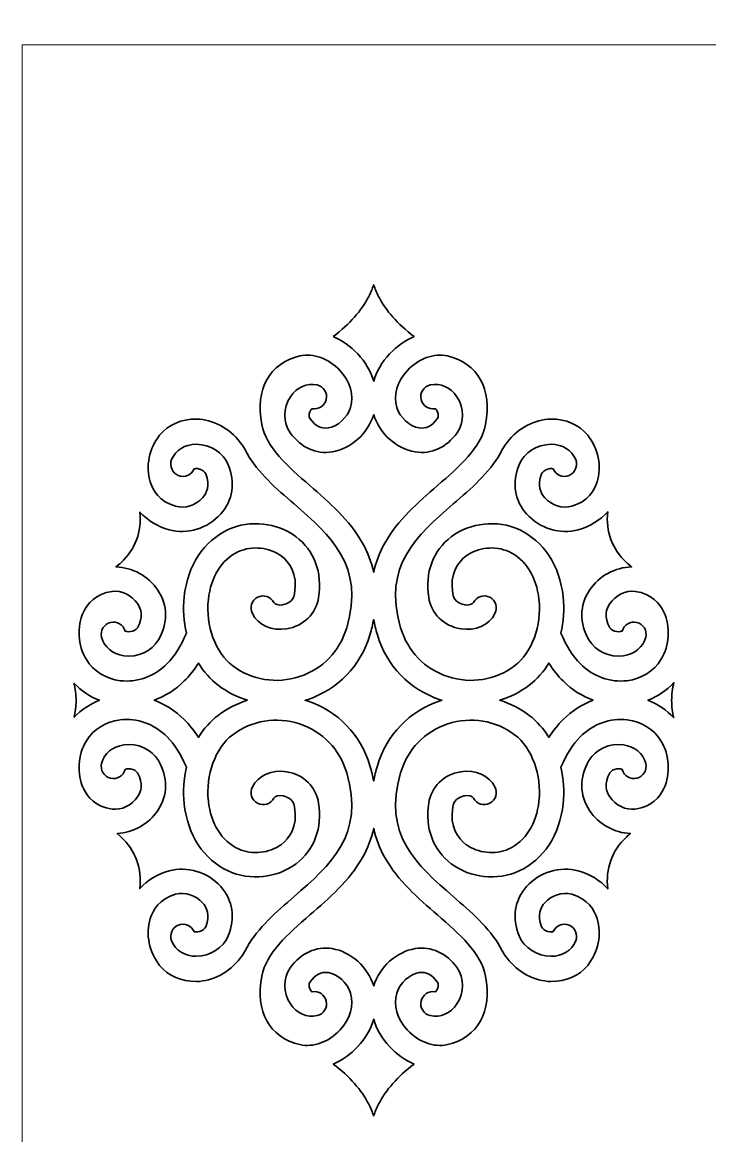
# Model space of a CAD drawing. Header units: centimetres. Extents: x -24.1 to 27.6, y -9.6 to 15.5.
# Drawn here: x -11.94 to -7.44, y -3.91 to 3.38 of the extents above; entities that cross this region are included whole.
import ezdxf

# ---------------------------------------------------------------- set-up
doc = ezdxf.new("R2010")
doc.units = ezdxf.units.CM
doc.header["$MEASUREMENT"] = 0
doc.layers.add('Camada 1', color=7, linetype='Continuous')

msp = doc.modelspace()

# ---------------------------------------------------------------- linework, layer by layer
at = {"layer": 'Camada 1', "color": 250, "lineweight": 20}
msp.add_open_spline([(-7.34792, 3.23666), (-7.34792, 3.23666), (-6.05214, 10.0814), (-6.05214, 10.0814), (-6.05214, 10.0814), (-3.92557, 10.0814), (-2.74987, 5.36324), (-2.74987, 3.23666), (-2.74987, 3.23666), (-2.74987, 3.5324), (-2.6865, 5.13202), (-2.63397, 5.41061), (-2.63397, 5.41061), (-2.63397, 5.41061), (-3.03812, 5.73534), (-3.03812, 5.73534), (-3.03812, 5.73534), (-3.03812, 5.73534), (-2.47724, 6.04336), (-2.47724, 6.04336), (-2.47724, 6.04336), (-2.47724, 6.04336), (-3.32936, 6.75685), (-3.32936, 6.75685), (-3.32936, 6.75685), (-3.32936, 6.75685), (-2.07577, 7.17177), (-2.07577, 7.17177), (-2.07577, 7.17177), (-2.07577, 7.17177), (-2.96756, 8.04108), (-2.96756, 8.04108), (-2.96756, 8.04108), (-2.96756, 8.04108), (-1.72095, 7.9006), (-1.72095, 7.9006), (-1.72095, 7.9006), (-1.72095, 7.9006), (-2.47804, 8.78782), (-2.47804, 8.78782), (-2.47804, 8.78782), (-2.47804, 8.78782), (-1.33304, 8.50844), (-1.33304, 8.50844), (-1.33304, 8.50844), (-1.33304, 8.50844), (-1.87521, 9.42609), (-1.87521, 9.42609), (-1.87521, 9.42609), (-1.87521, 9.42609), (-0.94903, 8.94964), (-0.94903, 8.94964), (-0.94903, 8.94964), (-0.94903, 8.94964), (-0.86617, 10.10894), (-0.86617, 10.10894), (-0.86617, 10.10894), (-0.86617, 10.10894), (-0.46195, 9.30386), (-0.46195, 9.30386), (-0.46195, 9.30386), (-0.46195, 9.30386), (-0.05773, 10.10894), (-0.05773, 10.10894), (-0.05773, 10.10894), (-0.05773, 10.10894), (0.02093, 8.9571), (0.02093, 8.9571), (0.02093, 8.9571), (0.02093, 8.9571), (0.95132, 9.42609), (0.95132, 9.42609), (0.95132, 9.42609), (0.95132, 9.42609), (0.40828, 8.51509), (0.40828, 8.51509), (0.40828, 8.51509), (0.40828, 8.51509), (1.55415, 8.78782), (1.55415, 8.78782), (1.55415, 8.78782), (1.55415, 8.78782), (0.82048, 7.8571), (0.82048, 7.8571), (0.82048, 7.8571), (0.82048, 7.8571), (2.06155, 7.94574), (2.06155, 7.94574), (2.06155, 7.94574), (2.06155, 7.94574), (1.24188, 6.93184), (1.24188, 6.93184), (1.24188, 6.93184), (1.24188, 6.93184), (2.21478, 6.88794), (2.21478, 6.88794), (2.21478, 6.88794), (2.21478, 6.88794), (1.57013, 5.95037), (1.57013, 5.95037), (1.57013, 5.95037), (1.57013, 5.95037), (2.0606, 5.74725), (2.0606, 5.74725), (2.0606, 5.74725), (2.0606, 5.74725), (1.71006, 5.4106), (1.71006, 5.4106), (1.71006, 5.4106), (1.7626, 5.13201), (1.75083, 3.53239), (1.75083, 3.23666), (1.75083, 3.23666), (1.75083, 5.36324), (2.92652, 10.0814), (5.05309, 10.0814), (5.05309, 10.0814), (5.05309, 10.0814), (6.34888, 3.23666), (6.34888, 3.23666), (6.34888, 3.23666), (6.34888, 3.23666), (10.94692, 3.23666), (10.94692, 3.23666), (10.94692, 3.23666), (10.94692, 3.23666), (10.94692, -5.77201), (10.94692, -5.77201), (10.94692, -5.77201), (10.94692, -5.77201), (6.34888, -5.77201), (6.34888, -5.77201), (6.34888, -5.77201), (6.34888, -5.77201), (5.88522, -6.68833), (5.88522, -6.68833), (5.88522, -6.68833), (5.88522, -6.68833), (2.3218, -6.68833), (2.3218, -6.68833), (2.3218, -6.68833), (2.3218, -6.68833), (1.75446, -5.77201), (1.75446, -5.77201), (1.75446, -5.77201), (1.75446, -5.77201), (2.92312, -7.69727), (2.92312, -7.69727), (2.92312, -7.69727), (2.92312, -7.69727), (4.09178, -9.6225), (4.09178, -9.6225), (4.09178, -9.6225), (4.09178, -9.6225), (-4.9169, -9.6225), (-4.9169, -9.6225), (-4.9169, -9.6225), (-4.9169, -9.6225), (-3.83339, -7.69726), (-3.83339, -7.69726), (-3.83339, -7.69726), (-3.83339, -7.69726), (-2.74987, -5.77201), (-2.74987, -5.77201), (-2.74987, -5.77201), (-2.74987, -5.77201), (-3.31721, -6.68833), (-3.31721, -6.68833), (-3.31721, -6.68833), (-3.31721, -6.68833), (-6.88063, -6.68833), (-6.88063, -6.68833), (-6.88063, -6.68833), (-6.88063, -6.68833), (-7.34429, -5.77201), (-7.34429, -5.77201), (-7.34429, -5.77201), (-7.34429, -5.77201), (-11.94234, -5.77201), (-11.94234, -5.77201), (-11.94234, -5.77201), (-11.94234, -5.77201), (-11.94234, 3.23666), (-11.94234, 3.23666), (-11.94234, 3.23666), (-11.94234, 3.23666), (-7.34792, 3.23666), (-7.34792, 3.23666)], degree=3, knots=[0, 0, 0, 0, 0.0208333, 0.0208333, 0.0208333, 0.0208333, 0.0416667, 0.0416667, 0.0416667, 0.0416667, 0.0625, 0.0625, 0.0625, 0.0625, 0.0833333, 0.0833333, 0.0833333, 0.0833333, 0.1041667, 0.1041667, 0.1041667, 0.1041667, 0.125, 0.125, 0.125, 0.125, 0.1458333, 0.1458333, 0.1458333, 0.1458333, 0.1666667, 0.1666667, 0.1666667, 0.1666667, 0.1875, 0.1875, 0.1875, 0.1875, 0.2083333, 0.2083333, 0.2083333, 0.2083333, 0.2291667, 0.2291667, 0.2291667, 0.2291667, 0.25, 0.25, 0.25, 0.25, 0.2708333, 0.2708333, 0.2708333, 0.2708333, 0.2916667, 0.2916667, 0.2916667, 0.2916667, 0.3125, 0.3125, 0.3125, 0.3125, 0.3333333, 0.3333333, 0.3333333, 0.3333333, 0.3541667, 0.3541667, 0.3541667, 0.3541667, 0.375, 0.375, 0.375, 0.375, 0.3958333, 0.3958333, 0.3958333, 0.3958333, 0.4166667, 0.4166667, 0.4166667, 0.4166667, 0.4375, 0.4375, 0.4375, 0.4375, 0.4583333, 0.4583333, 0.4583333, 0.4583333, 0.4791667, 0.4791667, 0.4791667, 0.4791667, 0.5, 0.5, 0.5, 0.5, 0.5208333, 0.5208333, 0.5208333, 0.5208333, 0.5416667, 0.5416667, 0.5416667, 0.5416667, 0.5625, 0.5625, 0.5625, 0.5625, 0.5833333, 0.5833333, 0.5833333, 0.5833333, 0.6041667, 0.6041667, 0.6041667, 0.6041667, 0.625, 0.625, 0.625, 0.625, 0.6458333, 0.6458333, 0.6458333, 0.6458333, 0.6666667, 0.6666667, 0.6666667, 0.6666667, 0.6875, 0.6875, 0.6875, 0.6875, 0.7083333, 0.7083333, 0.7083333, 0.7083333, 0.7291667, 0.7291667, 0.7291667, 0.7291667, 0.75, 0.75, 0.75, 0.75, 0.7708333, 0.7708333, 0.7708333, 0.7708333, 0.7916667, 0.7916667, 0.7916667, 0.7916667, 0.8125, 0.8125, 0.8125, 0.8125, 0.8333333, 0.8333333, 0.8333333, 0.8333333, 0.8541667, 0.8541667, 0.8541667, 0.8541667, 0.875, 0.875, 0.875, 0.875, 0.8958333, 0.8958333, 0.8958333, 0.8958333, 0.9166667, 0.9166667, 0.9166667, 0.9166667, 0.9375, 0.9375, 0.9375, 0.9375, 0.9583333, 0.9583333, 0.9583333, 0.9583333, 1, 1, 1, 1], dxfattribs=at)
at = {"layer": 'Camada 1', "color": 250, "lineweight": 35}
for points, knots in [([(-9.90427, 1.32476), (-9.79689, 1.40691), (-9.71921, 1.4945), (-9.67246, 1.58646), (-9.67246, 1.58646), (-9.65952, 1.61189), (-9.64885, 1.6379), (-9.63996, 1.66418), (-9.63996, 1.66418), (-9.63107, 1.6379), (-9.62039, 1.61189), (-9.60745, 1.58646), (-9.60745, 1.58646), (-9.56071, 1.4945), (-9.48302, 1.40691), (-9.37564, 1.32476), (-9.37564, 1.32476), (-9.43389, 1.29902), (-9.48864, 1.26053), (-9.53539, 1.21035), (-9.53539, 1.21035), (-9.58572, 1.15635), (-9.62096, 1.09487), (-9.63996, 1.03094), (-9.63996, 1.03094), (-9.65896, 1.09487), (-9.69421, 1.15635), (-9.74452, 1.21035), (-9.74452, 1.21035), (-9.79126, 1.26053), (-9.84603, 1.29902), (-9.90427, 1.32476)], [0, 0, 0, 0, 0.1111111, 0.1111111, 0.1111111, 0.1111111, 0.2222222, 0.2222222, 0.2222222, 0.2222222, 0.3333333, 0.3333333, 0.3333333, 0.3333333, 0.4444444, 0.4444444, 0.4444444, 0.4444444, 0.5555556, 0.5555556, 0.5555556, 0.5555556, 0.6666667, 0.6666667, 0.6666667, 0.6666667, 0.7777778, 0.7777778, 0.7777778, 0.7777778, 1, 1, 1, 1]), ([(-9.86102, 1.10178), (-9.79331, 1.02912), (-9.76748, 0.93851), (-9.79193, 0.85943), (-9.79193, 0.85943), (-9.81249, 0.79292), (-9.87492, 0.73521), (-9.93715, 0.72518), (-9.93715, 0.72518), (-9.98257, 0.71786), (-10.0228, 0.73821), (-10.05664, 0.78567), (-10.05664, 0.78567), (-10.06646, 0.79944), (-10.06247, 0.81759), (-10.06032, 0.82478), (-10.06032, 0.82478), (-10.05569, 0.84009), (-10.04721, 0.84877), (-10.04332, 0.85132), (-10.04332, 0.85132), (-10.00131, 0.84329), (-9.96022, 0.87002), (-9.95075, 0.91208), (-9.95075, 0.91208), (-9.94113, 0.95494), (-9.96806, 0.99757), (-10.01095, 1.00723), (-10.01095, 1.00723), (-10.07678, 1.02202), (-10.14358, 0.99221), (-10.18529, 0.92937), (-10.18529, 0.92937), (-10.23418, 0.85578), (-10.23455, 0.76088), (-10.18629, 0.69322), (-10.18629, 0.69322), (-10.11741, 0.5966), (-10.01736, 0.55093), (-9.91181, 0.56795), (-9.91181, 0.56795), (-9.79024, 0.58754), (-9.67853, 0.68784), (-9.63996, 0.81194), (-9.63996, 0.81194), (-9.60139, 0.68784), (-9.48967, 0.58754), (-9.3681, 0.56795), (-9.3681, 0.56795), (-9.26256, 0.55093), (-9.16251, 0.5966), (-9.09362, 0.69322), (-9.09362, 0.69322), (-9.04537, 0.76088), (-9.04572, 0.85578), (-9.09462, 0.92937), (-9.09462, 0.92937), (-9.13634, 0.99221), (-9.20314, 1.02202), (-9.26896, 1.00723), (-9.26896, 1.00723), (-9.31186, 0.99757), (-9.33879, 0.95494), (-9.32916, 0.91208), (-9.32916, 0.91208), (-9.3197, 0.87002), (-9.2786, 0.84329), (-9.23659, 0.85132), (-9.23659, 0.85132), (-9.23271, 0.84877), (-9.22423, 0.84009), (-9.21959, 0.82478), (-9.21959, 0.82478), (-9.21744, 0.81759), (-9.21346, 0.79944), (-9.22328, 0.78567), (-9.22328, 0.78567), (-9.25713, 0.73821), (-9.29734, 0.71786), (-9.34276, 0.72518), (-9.34276, 0.72518), (-9.40499, 0.73521), (-9.46741, 0.79292), (-9.48799, 0.85943), (-9.48799, 0.85943), (-9.51243, 0.93851), (-9.4866, 1.02912), (-9.41889, 1.10178), (-9.41889, 1.10178), (-9.34617, 1.17982), (-9.24346, 1.21724), (-9.15726, 1.19712), (-9.15726, 1.19712), (-8.95695, 1.15036), (-8.86091, 0.97846), (-8.90654, 0.74843), (-8.90654, 0.74843), (-8.93718, 0.59415), (-9.07569, 0.47413), (-9.22234, 0.34708), (-9.22234, 0.34708), (-9.34952, 0.23685), (-9.48107, 0.1229), (-9.56654, -0.02916), (-9.56654, -0.02916), (-9.60108, -0.09061), (-9.62539, -0.15436), (-9.63996, -0.22068), (-9.63996, -0.22068), (-9.65452, -0.15436), (-9.67885, -0.09061), (-9.71338, -0.02916), (-9.71338, -0.02916), (-9.79885, 0.1229), (-9.93038, 0.23685), (-10.05757, 0.34708), (-10.05757, 0.34708), (-10.20423, 0.47413), (-10.34273, 0.59415), (-10.37338, 0.74843), (-10.37338, 0.74843), (-10.419, 0.97846), (-10.32296, 1.15036), (-10.12266, 1.19712), (-10.12266, 1.19712), (-10.03644, 1.21724), (-9.93374, 1.17982), (-9.86102, 1.10178)], [0, 0, 0, 0, 0.030303, 0.030303, 0.030303, 0.030303, 0.0606061, 0.0606061, 0.0606061, 0.0606061, 0.0909091, 0.0909091, 0.0909091, 0.0909091, 0.1212121, 0.1212121, 0.1212121, 0.1212121, 0.1515152, 0.1515152, 0.1515152, 0.1515152, 0.1818182, 0.1818182, 0.1818182, 0.1818182, 0.2121212, 0.2121212, 0.2121212, 0.2121212, 0.2424242, 0.2424242, 0.2424242, 0.2424242, 0.2727273, 0.2727273, 0.2727273, 0.2727273, 0.3030303, 0.3030303, 0.3030303, 0.3030303, 0.3333333, 0.3333333, 0.3333333, 0.3333333, 0.3636364, 0.3636364, 0.3636364, 0.3636364, 0.3939394, 0.3939394, 0.3939394, 0.3939394, 0.4242424, 0.4242424, 0.4242424, 0.4242424, 0.4545455, 0.4545455, 0.4545455, 0.4545455, 0.4848485, 0.4848485, 0.4848485, 0.4848485, 0.5151515, 0.5151515, 0.5151515, 0.5151515, 0.5454545, 0.5454545, 0.5454545, 0.5454545, 0.5757576, 0.5757576, 0.5757576, 0.5757576, 0.6060606, 0.6060606, 0.6060606, 0.6060606, 0.6363636, 0.6363636, 0.6363636, 0.6363636, 0.6666667, 0.6666667, 0.6666667, 0.6666667, 0.6969697, 0.6969697, 0.6969697, 0.6969697, 0.7272727, 0.7272727, 0.7272727, 0.7272727, 0.7575758, 0.7575758, 0.7575758, 0.7575758, 0.7878788, 0.7878788, 0.7878788, 0.7878788, 0.8181818, 0.8181818, 0.8181818, 0.8181818, 0.8484848, 0.8484848, 0.8484848, 0.8484848, 0.8787879, 0.8787879, 0.8787879, 0.8787879, 0.9090909, 0.9090909, 0.9090909, 0.9090909, 0.9393939, 0.9393939, 0.9393939, 0.9393939, 1, 1, 1, 1]), ([(-11.42239, -0.64609), (-11.40578, -0.71185), (-11.35147, -0.75742), (-11.27705, -0.76796), (-11.27705, -0.76796), (-11.18654, -0.78081), (-11.09331, -0.73841), (-11.05034, -0.66491), (-11.05034, -0.66491), (-10.98679, -0.55621), (-10.98817, -0.4371), (-11.05412, -0.33819), (-11.05412, -0.33819), (-11.11567, -0.24586), (-11.22177, -0.18837), (-11.32854, -0.18615), (-11.32854, -0.18615), (-11.31734, -0.17755), (-11.30642, -0.16863), (-11.29612, -0.15902), (-11.29612, -0.15902), (-11.20172, -0.07101), (-11.15815, 0.0461), (-11.17145, 0.17347), (-11.17145, 0.17347), (-11.12217, 0.11912), (-11.05744, 0.07958), (-10.98046, 0.05797), (-10.98046, 0.05797), (-10.86246, 0.02482), (-10.72636, 0.06635), (-10.6418, 0.16129), (-10.6418, 0.16129), (-10.56274, 0.25007), (-10.54478, 0.36781), (-10.59257, 0.48432), (-10.59257, 0.48432), (-10.62488, 0.56309), (-10.71132, 0.61804), (-10.80272, 0.61791), (-10.80272, 0.61791), (-10.8779, 0.61783), (-10.93802, 0.58028), (-10.96362, 0.51745), (-10.96362, 0.51745), (-10.98018, 0.47674), (-10.96063, 0.43025), (-10.9199, 0.41368), (-10.9199, 0.41368), (-10.87951, 0.39723), (-10.83349, 0.41634), (-10.81654, 0.45637), (-10.81654, 0.45637), (-10.81261, 0.45827), (-10.79982, 0.4608), (-10.7817, 0.45558), (-10.7817, 0.45558), (-10.76188, 0.44985), (-10.74543, 0.4374), (-10.73991, 0.42388), (-10.73991, 0.42388), (-10.70896, 0.34844), (-10.73414, 0.29706), (-10.76071, 0.26722), (-10.76071, 0.26722), (-10.80428, 0.21829), (-10.87859, 0.19477), (-10.9374, 0.21129), (-10.9374, 0.21129), (-11.04323, 0.24102), (-11.08656, 0.3147), (-11.10429, 0.37129), (-11.10429, 0.37129), (-11.13564, 0.47136), (-11.11072, 0.59435), (-11.04227, 0.67734), (-11.04227, 0.67734), (-10.98534, 0.74633), (-10.89801, 0.78493), (-10.80268, 0.78323), (-10.80268, 0.78323), (-10.69234, 0.78124), (-10.58709, 0.72533), (-10.51392, 0.62983), (-10.51392, 0.62983), (-10.50115, 0.61314), (-10.48933, 0.59471), (-10.47837, 0.57478), (-10.47837, 0.57478), (-10.47771, 0.57351), (-10.47705, 0.57224), (-10.47638, 0.57099), (-10.47638, 0.57099), (-10.47399, 0.56656), (-10.4716, 0.56218), (-10.46929, 0.55761), (-10.46929, 0.55761), (-10.46923, 0.55768), (-10.46915, 0.55775), (-10.46909, 0.5578), (-10.46909, 0.5578), (-10.39652, 0.43008), (-10.27779, 0.32715), (-10.16186, 0.22671), (-10.16186, 0.22671), (-9.92239, 0.01923), (-9.6962, -0.17674), (-9.81677, -0.58494), (-9.81677, -0.58494), (-9.86226, -0.7389), (-9.97495, -0.85555), (-10.12597, -0.90496), (-10.12597, -0.90496), (-10.27678, -0.9543), (-10.44001, -0.92798), (-10.5626, -0.83461), (-10.5626, -0.83461), (-10.67745, -0.74709), (-10.74189, -0.57185), (-10.72303, -0.39857), (-10.72303, -0.39857), (-10.70688, -0.25042), (-10.63482, -0.13635), (-10.52531, -0.08561), (-10.52531, -0.08561), (-10.43743, -0.04488), (-10.32195, -0.0572), (-10.24451, -0.11554), (-10.24451, -0.11554), (-10.19342, -0.15402), (-10.13685, -0.22811), (-10.15773, -0.36188), (-10.15773, -0.36188), (-10.1668, -0.42019), (-10.22468, -0.43242), (-10.23618, -0.43429), (-10.23618, -0.43429), (-10.26249, -0.43852), (-10.28642, -0.43219), (-10.29311, -0.4192), (-10.29311, -0.4192), (-10.31321, -0.38009), (-10.3612, -0.36467), (-10.40031, -0.38476), (-10.40031, -0.38476), (-10.43943, -0.40488), (-10.45487, -0.45286), (-10.43474, -0.49199), (-10.43474, -0.49199), (-10.39563, -0.5681), (-10.30772, -0.60715), (-10.2108, -0.5915), (-10.2108, -0.5915), (-10.09956, -0.57351), (-10.01696, -0.49301), (-10.00036, -0.38637), (-10.00036, -0.38637), (-9.97503, -0.22352), (-10.02907, -0.07845), (-10.14869, 0.01166), (-10.14869, 0.01166), (-10.27294, 0.10529), (-10.45121, 0.12426), (-10.59226, 0.05887), (-10.59226, 0.05887), (-10.75364, -0.0159), (-10.859, -0.17635), (-10.88133, -0.38131), (-10.88133, -0.38131), (-10.89025, -0.46307), (-10.88495, -0.54447), (-10.86734, -0.62091), (-10.86734, -0.62091), (-10.90192, -0.70514), (-10.9438, -0.77182), (-10.9927, -0.81995), (-10.9927, -0.81995), (-11.07847, -0.90435), (-11.19047, -0.94507), (-11.30001, -0.93167), (-11.30001, -0.93167), (-11.39464, -0.92011), (-11.47574, -0.86972), (-11.52253, -0.79346), (-11.52253, -0.79346), (-11.57875, -0.70177), (-11.58632, -0.57647), (-11.54133, -0.48174), (-11.54133, -0.48174), (-11.51591, -0.42817), (-11.46274, -0.36125), (-11.3538, -0.34653), (-11.3538, -0.34653), (-11.29326, -0.33836), (-11.22295, -0.37201), (-11.18661, -0.42651), (-11.18661, -0.42651), (-11.16446, -0.45978), (-11.14668, -0.51416), (-11.18782, -0.58458), (-11.18782, -0.58458), (-11.19519, -0.59719), (-11.21319, -0.60722), (-11.23362, -0.61011), (-11.23362, -0.61011), (-11.2523, -0.61278), (-11.26461, -0.60848), (-11.26824, -0.60606), (-11.26824, -0.60606), (-11.27944, -0.56406), (-11.32234, -0.53873), (-11.36464, -0.54941), (-11.36464, -0.54941), (-11.40729, -0.56014), (-11.43313, -0.60345), (-11.42239, -0.64609)], [0, 0, 0, 0, 0.0181818, 0.0181818, 0.0181818, 0.0181818, 0.0363636, 0.0363636, 0.0363636, 0.0363636, 0.0545455, 0.0545455, 0.0545455, 0.0545455, 0.0727273, 0.0727273, 0.0727273, 0.0727273, 0.0909091, 0.0909091, 0.0909091, 0.0909091, 0.1090909, 0.1090909, 0.1090909, 0.1090909, 0.1272727, 0.1272727, 0.1272727, 0.1272727, 0.1454545, 0.1454545, 0.1454545, 0.1454545, 0.1636364, 0.1636364, 0.1636364, 0.1636364, 0.1818182, 0.1818182, 0.1818182, 0.1818182, 0.2, 0.2, 0.2, 0.2, 0.2181818, 0.2181818, 0.2181818, 0.2181818, 0.2363636, 0.2363636, 0.2363636, 0.2363636, 0.2545455, 0.2545455, 0.2545455, 0.2545455, 0.2727273, 0.2727273, 0.2727273, 0.2727273, 0.2909091, 0.2909091, 0.2909091, 0.2909091, 0.3090909, 0.3090909, 0.3090909, 0.3090909, 0.3272727, 0.3272727, 0.3272727, 0.3272727, 0.3454545, 0.3454545, 0.3454545, 0.3454545, 0.3636364, 0.3636364, 0.3636364, 0.3636364, 0.3818182, 0.3818182, 0.3818182, 0.3818182, 0.4, 0.4, 0.4, 0.4, 0.4181818, 0.4181818, 0.4181818, 0.4181818, 0.4363636, 0.4363636, 0.4363636, 0.4363636, 0.4545455, 0.4545455, 0.4545455, 0.4545455, 0.4727273, 0.4727273, 0.4727273, 0.4727273, 0.4909091, 0.4909091, 0.4909091, 0.4909091, 0.5090909, 0.5090909, 0.5090909, 0.5090909, 0.5272727, 0.5272727, 0.5272727, 0.5272727, 0.5454545, 0.5454545, 0.5454545, 0.5454545, 0.5636364, 0.5636364, 0.5636364, 0.5636364, 0.5818182, 0.5818182, 0.5818182, 0.5818182, 0.6, 0.6, 0.6, 0.6, 0.6181818, 0.6181818, 0.6181818, 0.6181818, 0.6363636, 0.6363636, 0.6363636, 0.6363636, 0.6545455, 0.6545455, 0.6545455, 0.6545455, 0.6727273, 0.6727273, 0.6727273, 0.6727273, 0.6909091, 0.6909091, 0.6909091, 0.6909091, 0.7090909, 0.7090909, 0.7090909, 0.7090909, 0.7272727, 0.7272727, 0.7272727, 0.7272727, 0.7454545, 0.7454545, 0.7454545, 0.7454545, 0.7636364, 0.7636364, 0.7636364, 0.7636364, 0.7818182, 0.7818182, 0.7818182, 0.7818182, 0.8, 0.8, 0.8, 0.8, 0.8181818, 0.8181818, 0.8181818, 0.8181818, 0.8363636, 0.8363636, 0.8363636, 0.8363636, 0.8545455, 0.8545455, 0.8545455, 0.8545455, 0.8727273, 0.8727273, 0.8727273, 0.8727273, 0.8909091, 0.8909091, 0.8909091, 0.8909091, 0.9090909, 0.9090909, 0.9090909, 0.9090909, 0.9272727, 0.9272727, 0.9272727, 0.9272727, 0.9454545, 0.9454545, 0.9454545, 0.9454545, 0.9636364, 0.9636364, 0.9636364, 0.9636364, 1, 1, 1, 1]), ([(-8.31629, 0.51745), (-8.3419, 0.58028), (-8.40201, 0.61783), (-8.4772, 0.61791), (-8.4772, 0.61791), (-8.56859, 0.61804), (-8.65504, 0.56309), (-8.68733, 0.48432), (-8.68733, 0.48432), (-8.73514, 0.36781), (-8.71718, 0.25007), (-8.63811, 0.16129), (-8.63811, 0.16129), (-8.55357, 0.06635), (-8.41746, 0.02482), (-8.29945, 0.05797), (-8.29945, 0.05797), (-8.22152, 0.07984), (-8.15618, 0.12018), (-8.10667, 0.17557), (-8.10667, 0.17557), (-8.12068, 0.04738), (-8.0771, -0.07052), (-7.98219, -0.15902), (-7.98219, -0.15902), (-7.9719, -0.16861), (-7.96099, -0.17754), (-7.94981, -0.18612), (-7.94981, -0.18612), (-8.0571, -0.18782), (-8.16395, -0.2454), (-8.2258, -0.33819), (-8.2258, -0.33819), (-8.29175, -0.4371), (-8.29312, -0.55621), (-8.22956, -0.66491), (-8.22956, -0.66491), (-8.18661, -0.73841), (-8.09338, -0.78081), (-8.00287, -0.76796), (-8.00287, -0.76796), (-7.92846, -0.75742), (-7.87413, -0.71185), (-7.85754, -0.64609), (-7.85754, -0.64609), (-7.84679, -0.60345), (-7.87263, -0.56014), (-7.91527, -0.54941), (-7.91527, -0.54941), (-7.95757, -0.53873), (-8.00047, -0.56406), (-8.01168, -0.60606), (-8.01168, -0.60606), (-8.01531, -0.60848), (-8.02762, -0.61278), (-8.04628, -0.61011), (-8.04628, -0.61011), (-8.06673, -0.60722), (-8.08473, -0.59719), (-8.09208, -0.58458), (-8.09208, -0.58458), (-8.13322, -0.51416), (-8.11547, -0.45978), (-8.09331, -0.42651), (-8.09331, -0.42651), (-8.05697, -0.37201), (-7.98665, -0.33836), (-7.92613, -0.34653), (-7.92613, -0.34653), (-7.81719, -0.36125), (-7.76401, -0.42817), (-7.73858, -0.48174), (-7.73858, -0.48174), (-7.69359, -0.57647), (-7.70117, -0.70177), (-7.75738, -0.79346), (-7.75738, -0.79346), (-7.80418, -0.86972), (-7.88527, -0.92011), (-7.97991, -0.93167), (-7.97991, -0.93167), (-8.08944, -0.94507), (-8.20144, -0.90435), (-8.28721, -0.81995), (-8.28721, -0.81995), (-8.33612, -0.77182), (-8.37799, -0.70514), (-8.41258, -0.62091), (-8.41258, -0.62091), (-8.39496, -0.54447), (-8.38966, -0.46307), (-8.39859, -0.38131), (-8.39859, -0.38131), (-8.42092, -0.17635), (-8.52628, -0.0159), (-8.68765, 0.05887), (-8.68765, 0.05887), (-8.8287, 0.12426), (-9.00697, 0.10529), (-9.13124, 0.01166), (-9.13124, 0.01166), (-9.25084, -0.07845), (-9.30489, -0.22352), (-9.27954, -0.38637), (-9.27954, -0.38637), (-9.26295, -0.49301), (-9.18035, -0.57351), (-9.06912, -0.5915), (-9.06912, -0.5915), (-8.97219, -0.60715), (-8.88428, -0.5681), (-8.84517, -0.49199), (-8.84517, -0.49199), (-8.82504, -0.45286), (-8.84049, -0.40488), (-8.8796, -0.38476), (-8.8796, -0.38476), (-8.91872, -0.36467), (-8.96671, -0.38009), (-8.9868, -0.4192), (-8.9868, -0.4192), (-8.99349, -0.43219), (-9.01742, -0.43852), (-9.04372, -0.43429), (-9.04372, -0.43429), (-9.05523, -0.43242), (-9.11311, -0.42019), (-9.12218, -0.36188), (-9.12218, -0.36188), (-9.14307, -0.22811), (-9.08649, -0.15402), (-9.03541, -0.11554), (-9.03541, -0.11554), (-8.95796, -0.0572), (-8.84249, -0.04488), (-8.7546, -0.08561), (-8.7546, -0.08561), (-8.6451, -0.13635), (-8.57303, -0.25042), (-8.55688, -0.39857), (-8.55688, -0.39857), (-8.53802, -0.57185), (-8.60247, -0.74709), (-8.71732, -0.83461), (-8.71732, -0.83461), (-8.83989, -0.92798), (-9.00313, -0.9543), (-9.15395, -0.90496), (-9.15395, -0.90496), (-9.30497, -0.85555), (-9.41765, -0.7389), (-9.46314, -0.58494), (-9.46314, -0.58494), (-9.58372, -0.17674), (-9.35752, 0.01923), (-9.11804, 0.22671), (-9.11804, 0.22671), (-9.00213, 0.32715), (-8.88339, 0.43008), (-8.81081, 0.5578), (-8.81081, 0.5578), (-8.81076, 0.55775), (-8.81068, 0.55768), (-8.81063, 0.55761), (-8.81063, 0.55761), (-8.80832, 0.56218), (-8.80591, 0.56656), (-8.80353, 0.57099), (-8.80353, 0.57099), (-8.80287, 0.57224), (-8.8022, 0.57351), (-8.80155, 0.57478), (-8.80155, 0.57478), (-8.79059, 0.59471), (-8.77877, 0.61314), (-8.76601, 0.62983), (-8.76601, 0.62983), (-8.69282, 0.72533), (-8.58757, 0.78124), (-8.47722, 0.78323), (-8.47722, 0.78323), (-8.3819, 0.78493), (-8.29457, 0.74633), (-8.23764, 0.67734), (-8.23764, 0.67734), (-8.1692, 0.59435), (-8.14426, 0.47136), (-8.17562, 0.37129), (-8.17562, 0.37129), (-8.19335, 0.3147), (-8.23669, 0.24102), (-8.34252, 0.21129), (-8.34252, 0.21129), (-8.40132, 0.19477), (-8.47564, 0.21829), (-8.51921, 0.26722), (-8.51921, 0.26722), (-8.54578, 0.29706), (-8.57095, 0.34844), (-8.54001, 0.42388), (-8.54001, 0.42388), (-8.53448, 0.4374), (-8.51803, 0.44985), (-8.49822, 0.45558), (-8.49822, 0.45558), (-8.48009, 0.4608), (-8.4673, 0.45827), (-8.46338, 0.45637), (-8.46338, 0.45637), (-8.44642, 0.41634), (-8.4004, 0.39723), (-8.36002, 0.41368), (-8.36002, 0.41368), (-8.31928, 0.43025), (-8.29973, 0.47674), (-8.31629, 0.51745)], [0, 0, 0, 0, 0.0181818, 0.0181818, 0.0181818, 0.0181818, 0.0363636, 0.0363636, 0.0363636, 0.0363636, 0.0545455, 0.0545455, 0.0545455, 0.0545455, 0.0727273, 0.0727273, 0.0727273, 0.0727273, 0.0909091, 0.0909091, 0.0909091, 0.0909091, 0.1090909, 0.1090909, 0.1090909, 0.1090909, 0.1272727, 0.1272727, 0.1272727, 0.1272727, 0.1454545, 0.1454545, 0.1454545, 0.1454545, 0.1636364, 0.1636364, 0.1636364, 0.1636364, 0.1818182, 0.1818182, 0.1818182, 0.1818182, 0.2, 0.2, 0.2, 0.2, 0.2181818, 0.2181818, 0.2181818, 0.2181818, 0.2363636, 0.2363636, 0.2363636, 0.2363636, 0.2545455, 0.2545455, 0.2545455, 0.2545455, 0.2727273, 0.2727273, 0.2727273, 0.2727273, 0.2909091, 0.2909091, 0.2909091, 0.2909091, 0.3090909, 0.3090909, 0.3090909, 0.3090909, 0.3272727, 0.3272727, 0.3272727, 0.3272727, 0.3454545, 0.3454545, 0.3454545, 0.3454545, 0.3636364, 0.3636364, 0.3636364, 0.3636364, 0.3818182, 0.3818182, 0.3818182, 0.3818182, 0.4, 0.4, 0.4, 0.4, 0.4181818, 0.4181818, 0.4181818, 0.4181818, 0.4363636, 0.4363636, 0.4363636, 0.4363636, 0.4545455, 0.4545455, 0.4545455, 0.4545455, 0.4727273, 0.4727273, 0.4727273, 0.4727273, 0.4909091, 0.4909091, 0.4909091, 0.4909091, 0.5090909, 0.5090909, 0.5090909, 0.5090909, 0.5272727, 0.5272727, 0.5272727, 0.5272727, 0.5454545, 0.5454545, 0.5454545, 0.5454545, 0.5636364, 0.5636364, 0.5636364, 0.5636364, 0.5818182, 0.5818182, 0.5818182, 0.5818182, 0.6, 0.6, 0.6, 0.6, 0.6181818, 0.6181818, 0.6181818, 0.6181818, 0.6363636, 0.6363636, 0.6363636, 0.6363636, 0.6545455, 0.6545455, 0.6545455, 0.6545455, 0.6727273, 0.6727273, 0.6727273, 0.6727273, 0.6909091, 0.6909091, 0.6909091, 0.6909091, 0.7090909, 0.7090909, 0.7090909, 0.7090909, 0.7272727, 0.7272727, 0.7272727, 0.7272727, 0.7454545, 0.7454545, 0.7454545, 0.7454545, 0.7636364, 0.7636364, 0.7636364, 0.7636364, 0.7818182, 0.7818182, 0.7818182, 0.7818182, 0.8, 0.8, 0.8, 0.8, 0.8181818, 0.8181818, 0.8181818, 0.8181818, 0.8363636, 0.8363636, 0.8363636, 0.8363636, 0.8545455, 0.8545455, 0.8545455, 0.8545455, 0.8727273, 0.8727273, 0.8727273, 0.8727273, 0.8909091, 0.8909091, 0.8909091, 0.8909091, 0.9090909, 0.9090909, 0.9090909, 0.9090909, 0.9272727, 0.9272727, 0.9272727, 0.9272727, 0.9454545, 0.9454545, 0.9454545, 0.9454545, 0.9636364, 0.9636364, 0.9636364, 0.9636364, 1, 1, 1, 1]), ([(-9.19088, -1.06004), (-9.19508, -1.06132), (-9.19928, -1.06242), (-9.20348, -1.06378), (-9.20348, -1.06378), (-9.40499, -1.12973), (-9.5553, -1.28509), (-9.61585, -1.49003), (-9.61585, -1.49003), (-9.6258, -1.52371), (-9.63368, -1.55664), (-9.63996, -1.58903), (-9.63996, -1.58903), (-9.64624, -1.55664), (-9.65411, -1.52371), (-9.66407, -1.49003), (-9.66407, -1.49003), (-9.72461, -1.28509), (-9.87492, -1.12973), (-10.07645, -1.06378), (-10.07645, -1.06378), (-10.08063, -1.06242), (-10.08484, -1.06132), (-10.08903, -1.06004), (-10.08903, -1.06004), (-10.08484, -1.05878), (-10.08063, -1.05768), (-10.07645, -1.05632), (-10.07645, -1.05632), (-9.87492, -0.99038), (-9.72461, -0.83501), (-9.66407, -0.63007), (-9.66407, -0.63007), (-9.65411, -0.5964), (-9.64624, -0.56346), (-9.63996, -0.53108), (-9.63996, -0.53108), (-9.63368, -0.56346), (-9.6258, -0.5964), (-9.61585, -0.63007), (-9.61585, -0.63007), (-9.5553, -0.83501), (-9.40499, -0.99038), (-9.20348, -1.05632), (-9.20348, -1.05632), (-9.19928, -1.05768), (-9.19508, -1.05878), (-9.19088, -1.06004)], [0, 0, 0, 0, 0.0769231, 0.0769231, 0.0769231, 0.0769231, 0.1538462, 0.1538462, 0.1538462, 0.1538462, 0.2307692, 0.2307692, 0.2307692, 0.2307692, 0.3076923, 0.3076923, 0.3076923, 0.3076923, 0.3846154, 0.3846154, 0.3846154, 0.3846154, 0.4615385, 0.4615385, 0.4615385, 0.4615385, 0.5384615, 0.5384615, 0.5384615, 0.5384615, 0.6153846, 0.6153846, 0.6153846, 0.6153846, 0.6923077, 0.6923077, 0.6923077, 0.6923077, 0.7692308, 0.7692308, 0.7692308, 0.7692308, 0.8461538, 0.8461538, 0.8461538, 0.8461538, 1, 1, 1, 1]), ([(-10.46651, -1.06004), (-10.53534, -1.08135), (-10.60065, -1.1143), (-10.65911, -1.15883), (-10.65911, -1.15883), (-10.71003, -1.19763), (-10.75354, -1.24712), (-10.78845, -1.30395), (-10.78845, -1.30395), (-10.81643, -1.25904), (-10.84728, -1.21983), (-10.88101, -1.18662), (-10.88101, -1.18662), (-10.93895, -1.12962), (-11.00598, -1.08696), (-11.07749, -1.06004), (-11.07749, -1.06004), (-11.00598, -1.03314), (-10.93895, -0.99048), (-10.88101, -0.93349), (-10.88101, -0.93349), (-10.84728, -0.90028), (-10.81643, -0.86106), (-10.78845, -0.81615), (-10.78845, -0.81615), (-10.75354, -0.87299), (-10.71003, -0.92247), (-10.65911, -0.96127), (-10.65911, -0.96127), (-10.60065, -1.00581), (-10.53534, -1.03874), (-10.46651, -1.06004)], [0, 0, 0, 0, 0.1111111, 0.1111111, 0.1111111, 0.1111111, 0.2222222, 0.2222222, 0.2222222, 0.2222222, 0.3333333, 0.3333333, 0.3333333, 0.3333333, 0.4444444, 0.4444444, 0.4444444, 0.4444444, 0.5555556, 0.5555556, 0.5555556, 0.5555556, 0.6666667, 0.6666667, 0.6666667, 0.6666667, 0.7777778, 0.7777778, 0.7777778, 0.7777778, 1, 1, 1, 1]), ([(-8.20243, -1.06004), (-8.27394, -1.08696), (-8.34097, -1.12962), (-8.39891, -1.18662), (-8.39891, -1.18662), (-8.43265, -1.21983), (-8.46349, -1.25904), (-8.49146, -1.30395), (-8.49146, -1.30395), (-8.52637, -1.24712), (-8.56989, -1.19763), (-8.6208, -1.15883), (-8.6208, -1.15883), (-8.67926, -1.1143), (-8.74458, -1.08135), (-8.81341, -1.06004), (-8.81341, -1.06004), (-8.74458, -1.03874), (-8.67926, -1.00581), (-8.6208, -0.96127), (-8.6208, -0.96127), (-8.56989, -0.92247), (-8.52637, -0.87299), (-8.49146, -0.81615), (-8.49146, -0.81615), (-8.46349, -0.86106), (-8.43265, -0.90028), (-8.39891, -0.93349), (-8.39891, -0.93349), (-8.34097, -0.99048), (-8.27394, -1.03314), (-8.20243, -1.06004)], [0, 0, 0, 0, 0.1111111, 0.1111111, 0.1111111, 0.1111111, 0.2222222, 0.2222222, 0.2222222, 0.2222222, 0.3333333, 0.3333333, 0.3333333, 0.3333333, 0.4444444, 0.4444444, 0.4444444, 0.4444444, 0.5555556, 0.5555556, 0.5555556, 0.5555556, 0.6666667, 0.6666667, 0.6666667, 0.6666667, 0.7777778, 0.7777778, 0.7777778, 0.7777778, 1, 1, 1, 1]), ([(-11.60353, -0.94779), (-11.55748, -0.9968), (-11.50087, -1.03517), (-11.43704, -1.06004), (-11.43704, -1.06004), (-11.50032, -1.08471), (-11.5565, -1.12265), (-11.60234, -1.17105), (-11.60234, -1.17105), (-11.59415, -1.13601), (-11.58969, -1.09952), (-11.58969, -1.06199), (-11.58969, -1.06199), (-11.58969, -1.02262), (-11.59455, -0.98441), (-11.60353, -0.94779)], [0, 0, 0, 0, 0.2, 0.2, 0.2, 0.2, 0.4, 0.4, 0.4, 0.4, 0.6, 0.6, 0.6, 0.6, 1, 1, 1, 1]), ([(-7.67405, -1.17477), (-7.72052, -1.12456), (-7.77798, -1.08535), (-7.84288, -1.06004), (-7.84288, -1.06004), (-7.77743, -1.03454), (-7.71951, -0.9949), (-7.67287, -0.94407), (-7.67287, -0.94407), (-7.68245, -0.98179), (-7.68757, -1.0213), (-7.68757, -1.06199), (-7.68757, -1.06199), (-7.68757, -1.10085), (-7.68282, -1.13859), (-7.67405, -1.17477)], [0, 0, 0, 0, 0.2, 0.2, 0.2, 0.2, 0.4, 0.4, 0.4, 0.4, 0.6, 0.6, 0.6, 0.6, 1, 1, 1, 1]), ([(-10.96362, -2.63754), (-10.93802, -2.70038), (-10.8779, -2.73794), (-10.80272, -2.73802), (-10.80272, -2.73802), (-10.71132, -2.73814), (-10.62488, -2.68319), (-10.59257, -2.60443), (-10.59257, -2.60443), (-10.54478, -2.48792), (-10.56274, -2.37017), (-10.6418, -2.28139), (-10.6418, -2.28139), (-10.72636, -2.18645), (-10.86246, -2.14492), (-10.98046, -2.17807), (-10.98046, -2.17807), (-11.05785, -2.19979), (-11.12285, -2.23968), (-11.17223, -2.29447), (-11.17223, -2.29447), (-11.15643, -2.16425), (-11.19991, -2.04433), (-11.29612, -1.95462), (-11.29612, -1.95462), (-11.304, -1.94727), (-11.3122, -1.94028), (-11.32061, -1.93353), (-11.32061, -1.93353), (-11.21655, -1.92868), (-11.11415, -1.87196), (-11.05412, -1.78191), (-11.05412, -1.78191), (-10.98817, -1.683), (-10.98679, -1.56389), (-11.05034, -1.45518), (-11.05034, -1.45518), (-11.09331, -1.38168), (-11.18654, -1.33928), (-11.27705, -1.35214), (-11.27705, -1.35214), (-11.35147, -1.36269), (-11.40578, -1.40825), (-11.42239, -1.47401), (-11.42239, -1.47401), (-11.43313, -1.51665), (-11.40729, -1.55996), (-11.36464, -1.5707), (-11.36464, -1.5707), (-11.32234, -1.58137), (-11.27944, -1.55604), (-11.26824, -1.51403), (-11.26824, -1.51403), (-11.26461, -1.51162), (-11.2523, -1.50732), (-11.23362, -1.50999), (-11.23362, -1.50999), (-11.21319, -1.51288), (-11.19519, -1.52291), (-11.18782, -1.53552), (-11.18782, -1.53552), (-11.14668, -1.60594), (-11.16446, -1.66032), (-11.18661, -1.69357), (-11.18661, -1.69357), (-11.22295, -1.74809), (-11.29326, -1.78172), (-11.3538, -1.77356), (-11.3538, -1.77356), (-11.46274, -1.75885), (-11.51591, -1.69192), (-11.54133, -1.63837), (-11.54133, -1.63837), (-11.58632, -1.54363), (-11.57875, -1.41834), (-11.52253, -1.32664), (-11.52253, -1.32664), (-11.47574, -1.25038), (-11.39464, -1.19999), (-11.30001, -1.18843), (-11.30001, -1.18843), (-11.19047, -1.17503), (-11.07847, -1.21575), (-10.9927, -1.30014), (-10.9927, -1.30014), (-10.9438, -1.34828), (-10.90192, -1.41496), (-10.86734, -1.49918), (-10.86734, -1.49918), (-10.88495, -1.57564), (-10.89025, -1.65703), (-10.88133, -1.73879), (-10.88133, -1.73879), (-10.859, -1.94375), (-10.75364, -2.1042), (-10.59226, -2.17897), (-10.59226, -2.17897), (-10.45121, -2.24436), (-10.27294, -2.22539), (-10.14869, -2.13176), (-10.14869, -2.13176), (-10.02907, -2.04165), (-9.97503, -1.89658), (-10.00036, -1.73373), (-10.00036, -1.73373), (-10.01696, -1.62709), (-10.09956, -1.54658), (-10.2108, -1.52859), (-10.2108, -1.52859), (-10.30772, -1.51296), (-10.39563, -1.552), (-10.43474, -1.62811), (-10.43474, -1.62811), (-10.45487, -1.66724), (-10.43943, -1.71522), (-10.40031, -1.73534), (-10.40031, -1.73534), (-10.3612, -1.75543), (-10.31321, -1.74002), (-10.29311, -1.7009), (-10.29311, -1.7009), (-10.28642, -1.68791), (-10.26249, -1.68158), (-10.23618, -1.68581), (-10.23618, -1.68581), (-10.22468, -1.68768), (-10.1668, -1.69991), (-10.15773, -1.75822), (-10.15773, -1.75822), (-10.13685, -1.892), (-10.19342, -1.96608), (-10.24451, -2.00456), (-10.24451, -2.00456), (-10.32195, -2.06291), (-10.43743, -2.07523), (-10.52531, -2.03449), (-10.52531, -2.03449), (-10.63482, -1.98375), (-10.70688, -1.86968), (-10.72303, -1.72152), (-10.72303, -1.72152), (-10.74189, -1.54824), (-10.67745, -1.37301), (-10.5626, -1.28549), (-10.5626, -1.28549), (-10.44001, -1.19212), (-10.27678, -1.16581), (-10.12597, -1.21513), (-10.12597, -1.21513), (-9.97495, -1.26455), (-9.86226, -1.3812), (-9.81677, -1.53515), (-9.81677, -1.53515), (-9.6962, -1.94336), (-9.92239, -2.13931), (-10.16186, -2.3468), (-10.16186, -2.3468), (-10.27779, -2.44725), (-10.39652, -2.55019), (-10.46909, -2.67791), (-10.46909, -2.67791), (-10.46915, -2.67786), (-10.46923, -2.67778), (-10.46929, -2.67771), (-10.46929, -2.67771), (-10.4716, -2.68229), (-10.47399, -2.68666), (-10.47638, -2.69111), (-10.47638, -2.69111), (-10.47705, -2.69235), (-10.47771, -2.69361), (-10.47837, -2.69488), (-10.47837, -2.69488), (-10.48933, -2.71482), (-10.50115, -2.73324), (-10.51392, -2.74994), (-10.51392, -2.74994), (-10.58709, -2.84544), (-10.69234, -2.90135), (-10.80268, -2.90333), (-10.80268, -2.90333), (-10.89801, -2.90505), (-10.98534, -2.86643), (-11.04227, -2.79744), (-11.04227, -2.79744), (-11.11072, -2.71445), (-11.13564, -2.59147), (-11.10429, -2.49139), (-11.10429, -2.49139), (-11.08656, -2.4348), (-11.04323, -2.36112), (-10.9374, -2.33139), (-10.9374, -2.33139), (-10.87859, -2.31487), (-10.80428, -2.33839), (-10.76071, -2.38732), (-10.76071, -2.38732), (-10.73414, -2.41715), (-10.70896, -2.46854), (-10.73991, -2.54398), (-10.73991, -2.54398), (-10.74543, -2.5575), (-10.76188, -2.56995), (-10.7817, -2.57568), (-10.7817, -2.57568), (-10.79982, -2.5809), (-10.81261, -2.57838), (-10.81654, -2.57647), (-10.81654, -2.57647), (-10.83349, -2.53643), (-10.87951, -2.51733), (-10.9199, -2.53378), (-10.9199, -2.53378), (-10.96063, -2.55036), (-10.98018, -2.59684), (-10.96362, -2.63754)], [0, 0, 0, 0, 0.0181818, 0.0181818, 0.0181818, 0.0181818, 0.0363636, 0.0363636, 0.0363636, 0.0363636, 0.0545455, 0.0545455, 0.0545455, 0.0545455, 0.0727273, 0.0727273, 0.0727273, 0.0727273, 0.0909091, 0.0909091, 0.0909091, 0.0909091, 0.1090909, 0.1090909, 0.1090909, 0.1090909, 0.1272727, 0.1272727, 0.1272727, 0.1272727, 0.1454545, 0.1454545, 0.1454545, 0.1454545, 0.1636364, 0.1636364, 0.1636364, 0.1636364, 0.1818182, 0.1818182, 0.1818182, 0.1818182, 0.2, 0.2, 0.2, 0.2, 0.2181818, 0.2181818, 0.2181818, 0.2181818, 0.2363636, 0.2363636, 0.2363636, 0.2363636, 0.2545455, 0.2545455, 0.2545455, 0.2545455, 0.2727273, 0.2727273, 0.2727273, 0.2727273, 0.2909091, 0.2909091, 0.2909091, 0.2909091, 0.3090909, 0.3090909, 0.3090909, 0.3090909, 0.3272727, 0.3272727, 0.3272727, 0.3272727, 0.3454545, 0.3454545, 0.3454545, 0.3454545, 0.3636364, 0.3636364, 0.3636364, 0.3636364, 0.3818182, 0.3818182, 0.3818182, 0.3818182, 0.4, 0.4, 0.4, 0.4, 0.4181818, 0.4181818, 0.4181818, 0.4181818, 0.4363636, 0.4363636, 0.4363636, 0.4363636, 0.4545455, 0.4545455, 0.4545455, 0.4545455, 0.4727273, 0.4727273, 0.4727273, 0.4727273, 0.4909091, 0.4909091, 0.4909091, 0.4909091, 0.5090909, 0.5090909, 0.5090909, 0.5090909, 0.5272727, 0.5272727, 0.5272727, 0.5272727, 0.5454545, 0.5454545, 0.5454545, 0.5454545, 0.5636364, 0.5636364, 0.5636364, 0.5636364, 0.5818182, 0.5818182, 0.5818182, 0.5818182, 0.6, 0.6, 0.6, 0.6, 0.6181818, 0.6181818, 0.6181818, 0.6181818, 0.6363636, 0.6363636, 0.6363636, 0.6363636, 0.6545455, 0.6545455, 0.6545455, 0.6545455, 0.6727273, 0.6727273, 0.6727273, 0.6727273, 0.6909091, 0.6909091, 0.6909091, 0.6909091, 0.7090909, 0.7090909, 0.7090909, 0.7090909, 0.7272727, 0.7272727, 0.7272727, 0.7272727, 0.7454545, 0.7454545, 0.7454545, 0.7454545, 0.7636364, 0.7636364, 0.7636364, 0.7636364, 0.7818182, 0.7818182, 0.7818182, 0.7818182, 0.8, 0.8, 0.8, 0.8, 0.8181818, 0.8181818, 0.8181818, 0.8181818, 0.8363636, 0.8363636, 0.8363636, 0.8363636, 0.8545455, 0.8545455, 0.8545455, 0.8545455, 0.8727273, 0.8727273, 0.8727273, 0.8727273, 0.8909091, 0.8909091, 0.8909091, 0.8909091, 0.9090909, 0.9090909, 0.9090909, 0.9090909, 0.9272727, 0.9272727, 0.9272727, 0.9272727, 0.9454545, 0.9454545, 0.9454545, 0.9454545, 0.9636364, 0.9636364, 0.9636364, 0.9636364, 1, 1, 1, 1]), ([(-7.85754, -1.47401), (-7.87413, -1.40825), (-7.92846, -1.36269), (-8.00287, -1.35214), (-8.00287, -1.35214), (-8.09338, -1.33928), (-8.18661, -1.38168), (-8.22956, -1.45518), (-8.22956, -1.45518), (-8.29312, -1.56389), (-8.29175, -1.683), (-8.2258, -1.78191), (-8.2258, -1.78191), (-8.16547, -1.87239), (-8.06239, -1.92925), (-7.9578, -1.9336), (-7.9578, -1.9336), (-7.96618, -1.94033), (-7.97434, -1.9473), (-7.98219, -1.95462), (-7.98219, -1.95462), (-8.07895, -2.04484), (-8.12233, -2.16565), (-8.10575, -2.29674), (-8.10575, -2.29674), (-8.15538, -2.2408), (-8.22102, -2.20007), (-8.29945, -2.17807), (-8.29945, -2.17807), (-8.41746, -2.14492), (-8.55357, -2.18645), (-8.63811, -2.28139), (-8.63811, -2.28139), (-8.71718, -2.37017), (-8.73514, -2.48792), (-8.68733, -2.60443), (-8.68733, -2.60443), (-8.65504, -2.68319), (-8.56859, -2.73814), (-8.4772, -2.73802), (-8.4772, -2.73802), (-8.40201, -2.73794), (-8.3419, -2.70038), (-8.31629, -2.63754), (-8.31629, -2.63754), (-8.29973, -2.59684), (-8.31928, -2.55036), (-8.36002, -2.53378), (-8.36002, -2.53378), (-8.4004, -2.51733), (-8.44642, -2.53643), (-8.46338, -2.57647), (-8.46338, -2.57647), (-8.4673, -2.57838), (-8.48009, -2.5809), (-8.49822, -2.57568), (-8.49822, -2.57568), (-8.51803, -2.56995), (-8.53448, -2.5575), (-8.54001, -2.54398), (-8.54001, -2.54398), (-8.57095, -2.46854), (-8.54578, -2.41715), (-8.51921, -2.38732), (-8.51921, -2.38732), (-8.47564, -2.33839), (-8.40132, -2.31487), (-8.34252, -2.33139), (-8.34252, -2.33139), (-8.23669, -2.36112), (-8.19335, -2.4348), (-8.17562, -2.49139), (-8.17562, -2.49139), (-8.14426, -2.59147), (-8.1692, -2.71445), (-8.23764, -2.79744), (-8.23764, -2.79744), (-8.29457, -2.86643), (-8.3819, -2.90505), (-8.47722, -2.90333), (-8.47722, -2.90333), (-8.58757, -2.90135), (-8.69282, -2.84544), (-8.76601, -2.74994), (-8.76601, -2.74994), (-8.77877, -2.73324), (-8.79059, -2.71482), (-8.80155, -2.69488), (-8.80155, -2.69488), (-8.8022, -2.69361), (-8.80287, -2.69235), (-8.80353, -2.69111), (-8.80353, -2.69111), (-8.80591, -2.68666), (-8.80832, -2.68229), (-8.81063, -2.67771), (-8.81063, -2.67771), (-8.81068, -2.67778), (-8.81076, -2.67786), (-8.81081, -2.67791), (-8.81081, -2.67791), (-8.88339, -2.55019), (-9.00213, -2.44725), (-9.11804, -2.3468), (-9.11804, -2.3468), (-9.35752, -2.13931), (-9.58372, -1.94336), (-9.46314, -1.53515), (-9.46314, -1.53515), (-9.41765, -1.3812), (-9.30497, -1.26455), (-9.15395, -1.21513), (-9.15395, -1.21513), (-9.00313, -1.16581), (-8.83989, -1.19212), (-8.71732, -1.28549), (-8.71732, -1.28549), (-8.60247, -1.37301), (-8.53802, -1.54824), (-8.55688, -1.72152), (-8.55688, -1.72152), (-8.57303, -1.86968), (-8.6451, -1.98375), (-8.7546, -2.03449), (-8.7546, -2.03449), (-8.84249, -2.07523), (-8.95796, -2.06291), (-9.03541, -2.00456), (-9.03541, -2.00456), (-9.08649, -1.96608), (-9.14307, -1.892), (-9.12218, -1.75822), (-9.12218, -1.75822), (-9.11311, -1.69991), (-9.05523, -1.68768), (-9.04372, -1.68581), (-9.04372, -1.68581), (-9.01742, -1.68158), (-8.99349, -1.68791), (-8.9868, -1.7009), (-8.9868, -1.7009), (-8.96671, -1.74002), (-8.91872, -1.75543), (-8.8796, -1.73534), (-8.8796, -1.73534), (-8.84049, -1.71522), (-8.82504, -1.66724), (-8.84517, -1.62811), (-8.84517, -1.62811), (-8.88428, -1.552), (-8.97219, -1.51296), (-9.06912, -1.52859), (-9.06912, -1.52859), (-9.18035, -1.54658), (-9.26295, -1.62709), (-9.27954, -1.73373), (-9.27954, -1.73373), (-9.30489, -1.89658), (-9.25084, -2.04165), (-9.13124, -2.13176), (-9.13124, -2.13176), (-9.00697, -2.22539), (-8.8287, -2.24436), (-8.68765, -2.17897), (-8.68765, -2.17897), (-8.52628, -2.1042), (-8.42092, -1.94375), (-8.39859, -1.73879), (-8.39859, -1.73879), (-8.38966, -1.65703), (-8.39496, -1.57564), (-8.41258, -1.49918), (-8.41258, -1.49918), (-8.37799, -1.41496), (-8.33612, -1.34828), (-8.28721, -1.30014), (-8.28721, -1.30014), (-8.20144, -1.21575), (-8.08944, -1.17503), (-7.97991, -1.18843), (-7.97991, -1.18843), (-7.88527, -1.19999), (-7.80418, -1.25038), (-7.75738, -1.32664), (-7.75738, -1.32664), (-7.70117, -1.41834), (-7.69359, -1.54363), (-7.73858, -1.63837), (-7.73858, -1.63837), (-7.76401, -1.69192), (-7.81719, -1.75885), (-7.92613, -1.77356), (-7.92613, -1.77356), (-7.98665, -1.78172), (-8.05697, -1.74809), (-8.09331, -1.69357), (-8.09331, -1.69357), (-8.11547, -1.66032), (-8.13322, -1.60594), (-8.09208, -1.53552), (-8.09208, -1.53552), (-8.08473, -1.52291), (-8.06673, -1.51288), (-8.04628, -1.50999), (-8.04628, -1.50999), (-8.02762, -1.50732), (-8.01531, -1.51162), (-8.01168, -1.51403), (-8.01168, -1.51403), (-8.00047, -1.55604), (-7.95757, -1.58137), (-7.91527, -1.5707), (-7.91527, -1.5707), (-7.87263, -1.55996), (-7.84679, -1.51665), (-7.85754, -1.47401)], [0, 0, 0, 0, 0.0181818, 0.0181818, 0.0181818, 0.0181818, 0.0363636, 0.0363636, 0.0363636, 0.0363636, 0.0545455, 0.0545455, 0.0545455, 0.0545455, 0.0727273, 0.0727273, 0.0727273, 0.0727273, 0.0909091, 0.0909091, 0.0909091, 0.0909091, 0.1090909, 0.1090909, 0.1090909, 0.1090909, 0.1272727, 0.1272727, 0.1272727, 0.1272727, 0.1454545, 0.1454545, 0.1454545, 0.1454545, 0.1636364, 0.1636364, 0.1636364, 0.1636364, 0.1818182, 0.1818182, 0.1818182, 0.1818182, 0.2, 0.2, 0.2, 0.2, 0.2181818, 0.2181818, 0.2181818, 0.2181818, 0.2363636, 0.2363636, 0.2363636, 0.2363636, 0.2545455, 0.2545455, 0.2545455, 0.2545455, 0.2727273, 0.2727273, 0.2727273, 0.2727273, 0.2909091, 0.2909091, 0.2909091, 0.2909091, 0.3090909, 0.3090909, 0.3090909, 0.3090909, 0.3272727, 0.3272727, 0.3272727, 0.3272727, 0.3454545, 0.3454545, 0.3454545, 0.3454545, 0.3636364, 0.3636364, 0.3636364, 0.3636364, 0.3818182, 0.3818182, 0.3818182, 0.3818182, 0.4, 0.4, 0.4, 0.4, 0.4181818, 0.4181818, 0.4181818, 0.4181818, 0.4363636, 0.4363636, 0.4363636, 0.4363636, 0.4545455, 0.4545455, 0.4545455, 0.4545455, 0.4727273, 0.4727273, 0.4727273, 0.4727273, 0.4909091, 0.4909091, 0.4909091, 0.4909091, 0.5090909, 0.5090909, 0.5090909, 0.5090909, 0.5272727, 0.5272727, 0.5272727, 0.5272727, 0.5454545, 0.5454545, 0.5454545, 0.5454545, 0.5636364, 0.5636364, 0.5636364, 0.5636364, 0.5818182, 0.5818182, 0.5818182, 0.5818182, 0.6, 0.6, 0.6, 0.6, 0.6181818, 0.6181818, 0.6181818, 0.6181818, 0.6363636, 0.6363636, 0.6363636, 0.6363636, 0.6545455, 0.6545455, 0.6545455, 0.6545455, 0.6727273, 0.6727273, 0.6727273, 0.6727273, 0.6909091, 0.6909091, 0.6909091, 0.6909091, 0.7090909, 0.7090909, 0.7090909, 0.7090909, 0.7272727, 0.7272727, 0.7272727, 0.7272727, 0.7454545, 0.7454545, 0.7454545, 0.7454545, 0.7636364, 0.7636364, 0.7636364, 0.7636364, 0.7818182, 0.7818182, 0.7818182, 0.7818182, 0.8, 0.8, 0.8, 0.8, 0.8181818, 0.8181818, 0.8181818, 0.8181818, 0.8363636, 0.8363636, 0.8363636, 0.8363636, 0.8545455, 0.8545455, 0.8545455, 0.8545455, 0.8727273, 0.8727273, 0.8727273, 0.8727273, 0.8909091, 0.8909091, 0.8909091, 0.8909091, 0.9090909, 0.9090909, 0.9090909, 0.9090909, 0.9272727, 0.9272727, 0.9272727, 0.9272727, 0.9454545, 0.9454545, 0.9454545, 0.9454545, 0.9636364, 0.9636364, 0.9636364, 0.9636364, 1, 1, 1, 1]), ([(-9.41889, -3.22189), (-9.4866, -3.14923), (-9.51243, -3.05862), (-9.48799, -2.97953), (-9.48799, -2.97953), (-9.46741, -2.91303), (-9.40499, -2.85531), (-9.34276, -2.84528), (-9.34276, -2.84528), (-9.29734, -2.83796), (-9.25713, -2.8583), (-9.22328, -2.90578), (-9.22328, -2.90578), (-9.21346, -2.91955), (-9.21744, -2.93771), (-9.21959, -2.94488), (-9.21959, -2.94488), (-9.22423, -2.9602), (-9.23271, -2.96887), (-9.23659, -2.97142), (-9.23659, -2.97142), (-9.2786, -2.9634), (-9.3197, -2.99013), (-9.32916, -3.03218), (-9.32916, -3.03218), (-9.33879, -3.07504), (-9.31186, -3.11767), (-9.26896, -3.12732), (-9.26896, -3.12732), (-9.20314, -3.14212), (-9.13634, -3.11231), (-9.09462, -3.04948), (-9.09462, -3.04948), (-9.04572, -2.97587), (-9.04537, -2.88098), (-9.09362, -2.81333), (-9.09362, -2.81333), (-9.16251, -2.71671), (-9.26256, -2.67104), (-9.3681, -2.68805), (-9.3681, -2.68805), (-9.48967, -2.70764), (-9.60139, -2.80795), (-9.63996, -2.93205), (-9.63996, -2.93205), (-9.67853, -2.80795), (-9.79024, -2.70764), (-9.91181, -2.68805), (-9.91181, -2.68805), (-10.01736, -2.67104), (-10.11741, -2.71671), (-10.18629, -2.81333), (-10.18629, -2.81333), (-10.23455, -2.88098), (-10.23418, -2.97587), (-10.18529, -3.04948), (-10.18529, -3.04948), (-10.14358, -3.11231), (-10.07678, -3.14212), (-10.01095, -3.12732), (-10.01095, -3.12732), (-9.96806, -3.11767), (-9.94113, -3.07504), (-9.95075, -3.03218), (-9.95075, -3.03218), (-9.96022, -2.99013), (-10.00131, -2.9634), (-10.04332, -2.97142), (-10.04332, -2.97142), (-10.04721, -2.96887), (-10.05569, -2.9602), (-10.06032, -2.94488), (-10.06032, -2.94488), (-10.06247, -2.93771), (-10.06646, -2.91955), (-10.05664, -2.90578), (-10.05664, -2.90578), (-10.0228, -2.8583), (-9.98257, -2.83796), (-9.93715, -2.84528), (-9.93715, -2.84528), (-9.87492, -2.85531), (-9.81249, -2.91303), (-9.79193, -2.97953), (-9.79193, -2.97953), (-9.76748, -3.05862), (-9.79331, -3.14923), (-9.86102, -3.22189), (-9.86102, -3.22189), (-9.93374, -3.29993), (-10.03644, -3.33734), (-10.12266, -3.31721), (-10.12266, -3.31721), (-10.32296, -3.27047), (-10.419, -3.09855), (-10.37338, -2.86853), (-10.37338, -2.86853), (-10.34273, -2.71425), (-10.20423, -2.59424), (-10.05757, -2.46718), (-10.05757, -2.46718), (-9.93038, -2.35695), (-9.79885, -2.243), (-9.71338, -2.09094), (-9.71338, -2.09094), (-9.67885, -2.02949), (-9.65452, -1.96574), (-9.63996, -1.8994), (-9.63996, -1.8994), (-9.62539, -1.96574), (-9.60108, -2.02949), (-9.56654, -2.09094), (-9.56654, -2.09094), (-9.48107, -2.243), (-9.34952, -2.35695), (-9.22234, -2.46718), (-9.22234, -2.46718), (-9.07569, -2.59424), (-8.93718, -2.71425), (-8.90654, -2.86853), (-8.90654, -2.86853), (-8.86091, -3.09855), (-8.95695, -3.27047), (-9.15726, -3.31721), (-9.15726, -3.31721), (-9.24346, -3.33734), (-9.34617, -3.29993), (-9.41889, -3.22189)], [0, 0, 0, 0, 0.030303, 0.030303, 0.030303, 0.030303, 0.0606061, 0.0606061, 0.0606061, 0.0606061, 0.0909091, 0.0909091, 0.0909091, 0.0909091, 0.1212121, 0.1212121, 0.1212121, 0.1212121, 0.1515152, 0.1515152, 0.1515152, 0.1515152, 0.1818182, 0.1818182, 0.1818182, 0.1818182, 0.2121212, 0.2121212, 0.2121212, 0.2121212, 0.2424242, 0.2424242, 0.2424242, 0.2424242, 0.2727273, 0.2727273, 0.2727273, 0.2727273, 0.3030303, 0.3030303, 0.3030303, 0.3030303, 0.3333333, 0.3333333, 0.3333333, 0.3333333, 0.3636364, 0.3636364, 0.3636364, 0.3636364, 0.3939394, 0.3939394, 0.3939394, 0.3939394, 0.4242424, 0.4242424, 0.4242424, 0.4242424, 0.4545455, 0.4545455, 0.4545455, 0.4545455, 0.4848485, 0.4848485, 0.4848485, 0.4848485, 0.5151515, 0.5151515, 0.5151515, 0.5151515, 0.5454545, 0.5454545, 0.5454545, 0.5454545, 0.5757576, 0.5757576, 0.5757576, 0.5757576, 0.6060606, 0.6060606, 0.6060606, 0.6060606, 0.6363636, 0.6363636, 0.6363636, 0.6363636, 0.6666667, 0.6666667, 0.6666667, 0.6666667, 0.6969697, 0.6969697, 0.6969697, 0.6969697, 0.7272727, 0.7272727, 0.7272727, 0.7272727, 0.7575758, 0.7575758, 0.7575758, 0.7575758, 0.7878788, 0.7878788, 0.7878788, 0.7878788, 0.8181818, 0.8181818, 0.8181818, 0.8181818, 0.8484848, 0.8484848, 0.8484848, 0.8484848, 0.8787879, 0.8787879, 0.8787879, 0.8787879, 0.9090909, 0.9090909, 0.9090909, 0.9090909, 0.9393939, 0.9393939, 0.9393939, 0.9393939, 1, 1, 1, 1]), ([(-9.37564, -3.44487), (-9.48302, -3.52701), (-9.56071, -3.61462), (-9.60745, -3.70656), (-9.60745, -3.70656), (-9.62039, -3.73198), (-9.63107, -3.758), (-9.63996, -3.78429), (-9.63996, -3.78429), (-9.64885, -3.758), (-9.65952, -3.73198), (-9.67246, -3.70656), (-9.67246, -3.70656), (-9.71921, -3.61462), (-9.79689, -3.52701), (-9.90427, -3.44487), (-9.90427, -3.44487), (-9.84603, -3.41914), (-9.79126, -3.38064), (-9.74452, -3.33046), (-9.74452, -3.33046), (-9.69421, -3.27645), (-9.65896, -3.21496), (-9.63996, -3.15104), (-9.63996, -3.15104), (-9.62096, -3.21496), (-9.58572, -3.27645), (-9.53539, -3.33046), (-9.53539, -3.33046), (-9.48864, -3.38064), (-9.43389, -3.41914), (-9.37564, -3.44487)], [0, 0, 0, 0, 0.1111111, 0.1111111, 0.1111111, 0.1111111, 0.2222222, 0.2222222, 0.2222222, 0.2222222, 0.3333333, 0.3333333, 0.3333333, 0.3333333, 0.4444444, 0.4444444, 0.4444444, 0.4444444, 0.5555556, 0.5555556, 0.5555556, 0.5555556, 0.6666667, 0.6666667, 0.6666667, 0.6666667, 0.7777778, 0.7777778, 0.7777778, 0.7777778, 1, 1, 1, 1])]:
    msp.add_open_spline(points, degree=3, knots=knots, dxfattribs=at)

doc.saveas('drawing.dxf')
